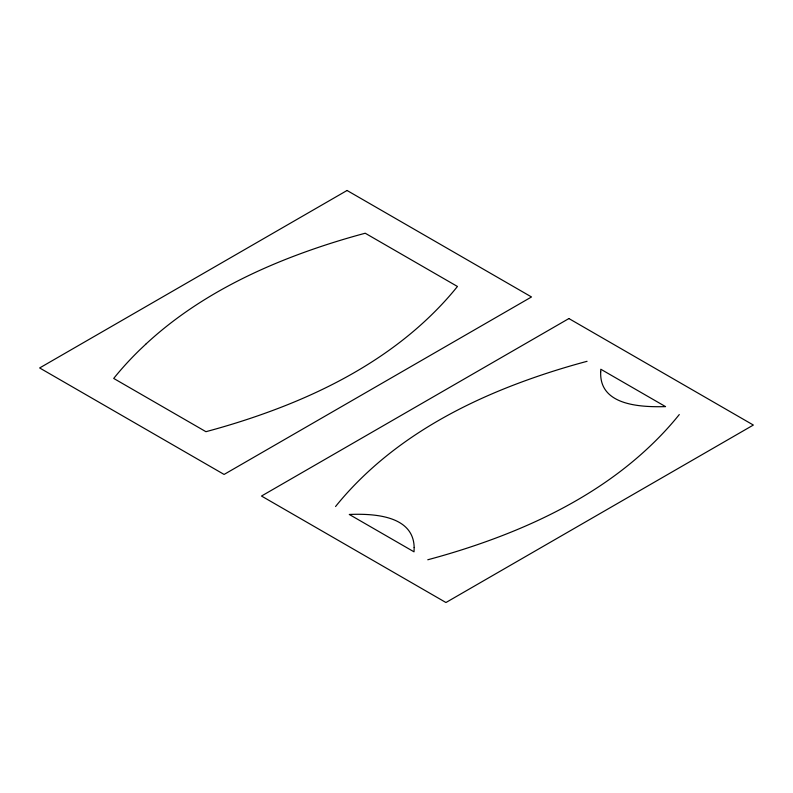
<?xml version="1.0" encoding="UTF-8"?>
<svg xmlns="http://www.w3.org/2000/svg" width="793" height="793" viewBox="0 0 793 793"><rect width="100%" height="100%" fill="white"/><g stroke="black" fill="none" stroke-linecap="round" stroke-linejoin="round"><path stroke-width="1.19" d="M587.068 361.311A547.378 316.02 0 0 0 527.821 379.788C466.988 401.585 408.276 432.512 361.667 477.911A548.538 316.694 0 0 0 335.558 506.529M679.284 414.551A547.378 316.02 0 0 1 647.286 448.769C599.102 493.543 539.141 523.509 477.336 544.692A548.538 316.694 0 0 1 427.774 559.769M414.164 547.477L414.035 551.839L349.287 514.459C373.325 513.497 413.51 515.301 414.164 547.477M600.707 371.887C599.151 405.847 641.279 407.235 665.555 406.621L600.807 369.241L600.707 371.887M145.724 344.241L139.826 349.832A548.538 316.694 0 0 0 113.706 378.439L205.932 431.689A547.378 316.02 0 0 0 265.179 413.212C326.012 391.415 384.724 360.488 431.333 315.089A548.538 316.694 0 0 0 457.442 286.471L365.226 233.231A547.378 316.02 0 0 0 305.979 251.708C247.674 272.623 191.361 301.806 145.724 344.241M347.056 190.479L39.65 367.952L224.092 474.442L531.508 296.959L347.056 190.479M568.908 318.558L261.492 496.041L445.944 602.521L753.35 425.048L568.908 318.558"/></g></svg>
